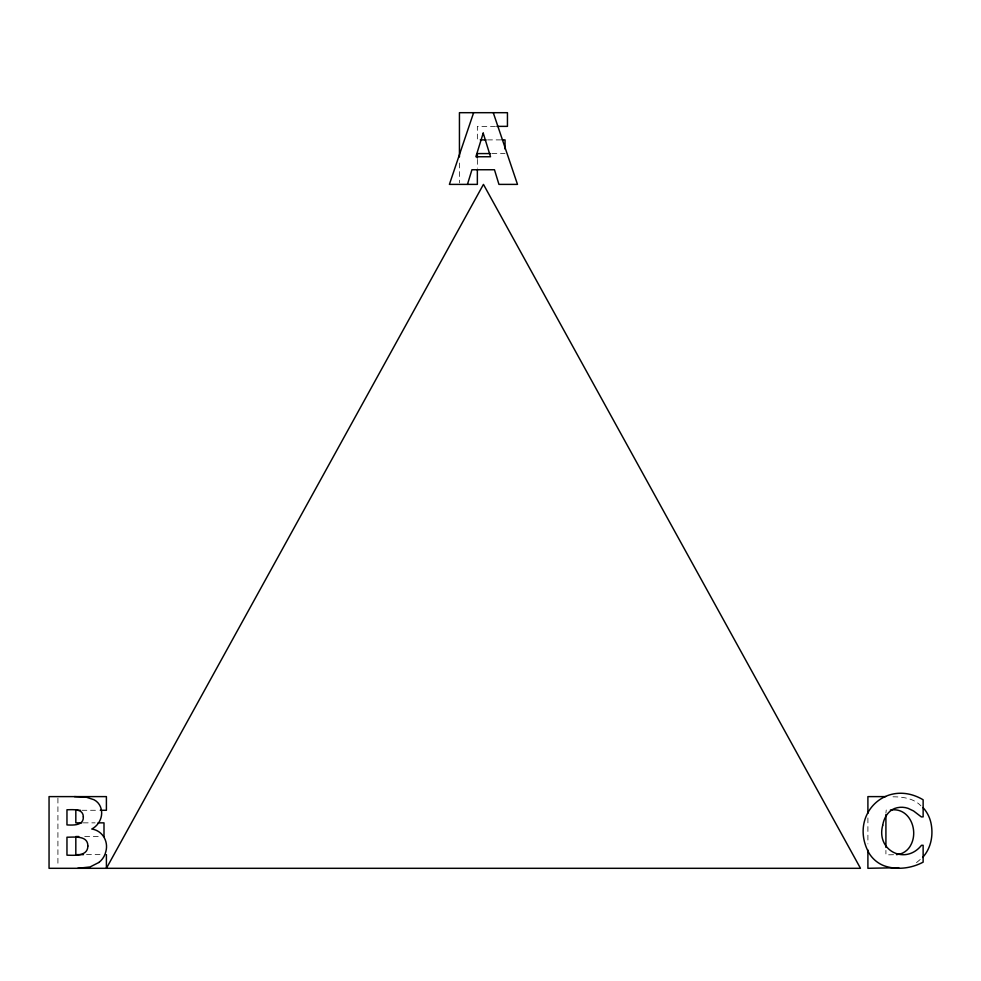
<?xml version="1.0" encoding="UTF-8"?>
<svg xmlns="http://www.w3.org/2000/svg" width="981" height="981" viewBox="0 0 981 981"><rect width="100%" height="100%" fill="white"/><g stroke="black" fill="none" stroke-linecap="round" stroke-linejoin="round"><path stroke-width="0.74" stroke-dasharray="4.91 3.68" d="M916.487 862.63L920.57 859.197M893.556 854.721L885.917 854.88L885.917 850.392M495.417 126.365L477.355 126.365L477.355 139.891M487.557 139.891L500.666 139.891M491.922 153.576L505.043 153.576M886.248 809.999L885.917 812.991M81.938 810.281L98.762 810.281M83.238 822.851L95.096 822.851M84.722 836.535L101.031 836.535M86.524 854.635L103.348 854.635M892.98 796.805C902.876 796.842 913.691 798.301 920.901 805.793M867.903 817.97L867.903 843.905M477.355 159.437L477.355 168.242M459.439 163.03L459.439 182.858M57.916 798.142L57.916 866.787"/><path stroke-width="1.47" d="M467.459 184.391L471.935 169.75L494.473 169.75L498.949 184.391L517.49 184.391L493.271 112.692M473.627 112.692L449.396 184.391L477.355 184.391L477.355 169.713M922.606 857.468C931.165 848.185 933.532 834.905 930.932 822.814A33.366 33.366 0 0 0 923.011 807.559M98.934 862.434L90.056 866.959L77.744 868.308M896.487 854.659L900.546 853.911A17.866 17.866 0 0 0 911.141 844.383C918.657 829.497 909.068 806.86 890.368 810.085M898.743 867.695L867.903 868.308L867.903 850.012M496.913 126.365L507.447 126.365L507.447 112.692L459.439 112.692L459.439 156.923M480.273 139.891L486.098 139.891M502.125 139.891L505.043 139.891L505.043 149.014M490.475 153.576L477.355 153.576L477.355 157.978M885.708 796.609L867.903 796.609L867.903 813.396M80.405 810.281L75.819 810.281L75.819 822.851L81.754 822.851M100.283 810.281L106.402 810.281L106.402 796.609L49.05 796.609L49.05 868.308L860.484 868.308L483.449 184.391L106.402 868.308L106.402 854.635M98.063 822.851L103.998 822.851L103.998 836.535M78.787 836.535L75.819 836.535L75.819 854.635L83.471 854.635M74.384 796.609L86.34 797.21L93.98 799.736A13.783 13.783 0 0 1 101.166 809.006C103.25 817.038 98.689 825.499 91.76 829.019C102.355 830.539 108.633 841.293 105.899 851.373A19.154 19.154 0 0 1 98.934 862.434M885.917 814.488L885.917 847.4M882.728 825.254C875.775 850.38 905.291 865.598 921.502 845.291L923.133 845.291L923.133 862.152C911.337 868.406 897.1 870.257 884.347 865.88A30.472 30.472 0 0 1 869.056 853.188C848.32 815.689 885.769 777.688 923.133 799.785L923.133 816.879L921.306 816.879L913.556 810.956L908.038 808.332A20.098 20.098 0 0 0 894.611 808.479C887.78 811.25 883.832 818.24 882.728 825.254M87.861 846.014C87.873 856.536 74.139 855.371 66.966 855.162L66.966 837.21C74.213 837.234 87.983 835.174 87.861 846.014M83.336 816.879C83.741 825.781 73.109 825.229 66.966 824.923L66.966 809.754C72.79 809.754 83.189 808.319 83.336 816.879M483.204 133.109L475.883 156.752L490.525 156.752L483.204 133.109"/></g></svg>
